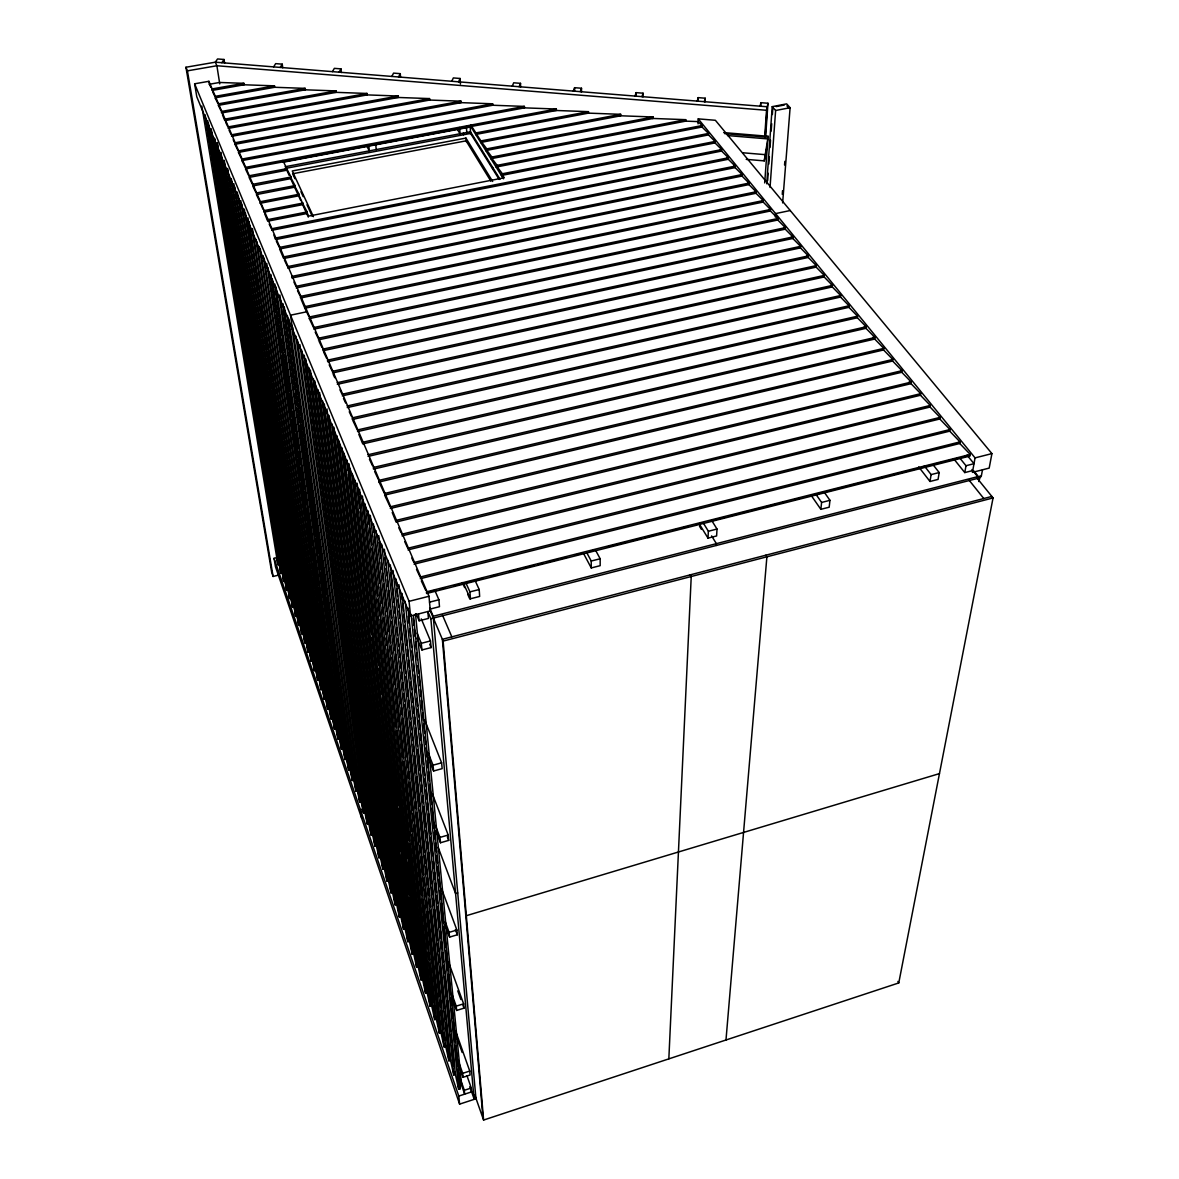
<?xml version="1.0" encoding="UTF-8"?>
<svg xmlns="http://www.w3.org/2000/svg" width="1179" height="1179" viewBox="0 0 1179 1179"><rect width="100%" height="100%" fill="white"/><g stroke="black" fill="none" stroke-linecap="round" stroke-linejoin="round"><path stroke-width="1.5" d="M583.87 112.963L620.699 114.319L620.699 115.793L481.769 142.246L475.83 133.035L475.918 134.774M636.041 96.31L636.1 92.64L643.056 93.2L642.997 96.87M618.209 115.689L653.122 116.986L653.092 118.46L486.839 150.337L486.765 148.863L480.826 140.994L480.914 142.747M652.193 118.431L685.706 119.668L685.662 121.142L491.967 158.531L491.894 157.043L485.881 149.07L485.969 150.824M698.042 101.32L698.189 97.636L705.204 98.211L705.042 101.88M698.042 123.839L698.233 118.873L715.373 120.287L991.922 453.606L989.181 468.092L972.424 472.381L975.062 457.879L698.233 118.873M680.99 120.965L698.13 121.599L702.109 125.534L702.05 127.008L497.17 166.843L497.111 165.355L490.995 157.249L491.083 159.003M700.812 125.799L708.55 133.448L708.491 134.922L502.446 175.258L502.387 173.755L496.182 165.532L496.271 167.3M668.832 1058.875L691.233 576.502L690.26 574.851M708.55 134.981L715.078 141.451L715.019 142.924L271.642 230.332M713.752 141.672L721.695 149.571L721.622 151.045L275.591 239.588L273.896 235.004M720.34 149.777L728.401 157.78L728.313 159.268L279.6 248.99L283.667 258.51L735.106 167.61L735.195 166.106L727.016 157.986M712.175 521.251L717.009 529.047L716.611 535.944L708.004 538.14L708.373 531.243L703.568 523.432M716.272 545.479L716.39 543.652L711.6 535.9M733.795 166.298L742.063 174.551L741.974 176.054L287.779 268.178M749.048 183.099L748.945 184.602L291.965 277.979L291.758 276.431L749.048 183.099L740.648 174.713M760.617 106.361L760.868 102.676L767.956 103.251L765.672 136.292M747.589 183.246L756.107 191.779L756.004 193.282L296.209 287.912M764.699 136.823L766.527 110.281L767.956 103.251M765.171 136.793L767.234 106.758L215.33 62.178L185.943 67.247L271.715 572.375L273.101 576.457L278.436 575.146M746.219 159.357L764.243 160.875L767.78 138.901L727.443 135.541M763.27 200.563L763.167 202.066L300.512 298.007L300.306 296.46L763.27 200.563L754.634 191.912M764.685 182.951L768.074 136.278L723.685 132.593M766.733 183.806L772.216 106.655L786.658 103.87L790.107 107.702L782.635 202.906M767.662 180.534L768.177 173.21M768.841 164.043L769.356 156.719M770.02 147.552L770.535 140.213M771.184 131.061L771.714 123.721M772.363 114.555L772.893 107.23M770.034 187.446L775.62 110.502L772.216 106.655M761.781 200.681L770.535 209.464L770.432 210.982L304.875 308.235L301.146 299.319M775.325 217.01L775.576 213.591L790.239 210.525M769.017 209.567L777.904 218.498L777.786 220.016L309.311 318.625M782.266 194.343L782.547 190.674M784.551 165.016L784.846 161.346M777.639 219.869L785.361 227.65L785.243 229.183L313.806 329.162M783.799 227.709L792.936 236.935L792.804 238.467L318.374 339.861M725.984 1039.996L766.895 556.812L765.864 555.191M800.615 246.352L800.482 247.885L323.002 350.723L322.81 349.146L800.615 246.352L791.33 236.979M808.396 255.902L808.263 257.449L327.703 361.747L327.511 360.17L808.396 255.902L800.158 247.575M806.745 255.902L816.295 265.599L816.148 267.132L332.493 372.947M815.824 266.808L824.313 275.414L824.15 276.962L337.341 384.31M823.826 276.623L832.433 285.392L832.271 286.939L342.264 395.849M830.694 285.318L840.686 295.502L840.524 297.064L347.26 407.58M824.681 492.822L829.957 500.323L829.176 507.206L820.849 509.328L821.601 502.446L816.354 494.929M849.057 305.774L848.88 307.336L352.344 419.488L352.153 417.897L849.057 305.774L840.17 296.71M848.526 306.967L857.546 316.193L857.369 317.755L357.517 431.602M856.868 317.239L866.167 326.76L865.976 328.322L362.764 443.893L358.814 434.344M864.295 326.598L874.921 337.489L874.715 339.066L368.084 456.391M883.793 348.38L883.587 349.957L373.507 469.095L373.33 467.488L883.793 348.38L873.005 337.297M883.071 349.426L892.812 359.448L892.606 361.025L379.019 482.005M892.076 360.479L901.979 370.678L901.758 372.269L384.619 495.121M901.213 371.709L911.279 382.084L911.043 383.676L390.308 508.473M909.215 381.79L920.725 393.668L920.49 395.26L396.1 522.046L392.224 512.541M919.797 394.552L930.319 405.443L930.069 407.035L401.995 535.841M929.376 406.313L940.061 417.395L939.81 418.987L407.978 549.886M933.517 465.322L939.191 472.543L938.057 479.411L929.995 481.474L931.115 474.606L924.336 465.911M939.103 418.265L949.965 429.539L949.699 431.146L414.08 564.166M948.977 430.394L960.03 441.889L959.75 443.496L420.269 578.697M972.749 470.554L964.776 472.587L965.999 465.734L960.251 458.602M970.258 454.431L969.978 456.037L426.592 593.494L426.43 591.858L970.258 454.431L959.028 442.729M977.347 478.468L977.686 476.655L971.938 469.551M978.806 481.533L979.469 477.922L973.721 470.819M979.101 481.253L980.103 475.844M982.49 469.802L981.223 476.596L978.054 477.407M474.68 1094.657L483.596 1120.05L898.766 982.932L993.057 497.936L976.993 478.04M764.243 160.875L767.337 145.135M768.074 136.278L767.897 137.236L724.672 133.64M760.131 106.184L760.868 102.676M704.32 101.674L705.204 98.211M697.275 101.114L698.189 97.636M641.995 96.649L643.056 93.2M635.024 96.074L636.1 92.64M580.26 91.653L581.498 88.248L574.6 87.688L573.348 91.092M519.114 86.715L520.514 83.341L513.69 82.795L512.275 86.17M458.543 81.823L460.105 78.477L453.34 77.932L451.763 81.277M398.546 76.974L400.271 73.658L393.565 73.113L391.826 76.443M339.095 72.184L340.982 68.883L334.35 68.353L332.449 71.639M280.204 67.424L282.238 64.152L275.665 63.637L273.616 66.894M221.858 62.708L224.039 59.481L217.54 58.95L215.33 62.178L216.892 65.744L219.751 83.915M473.929 1096.116L474.209 1099.344L459.618 1104.119L458.808 1096.057L471.865 1091.798M469.817 1086.684L474.046 1098.769L475.903 1098.15M454.755 1071.623L458.69 1089.219L460.311 1088.689L459.677 1085.859L461.608 1085.24L415.48 613.787M460.488 1082.013L464.688 1094.141L464.32 1090.28L471.291 1088.025L467.046 1075.911M446.281 1022.768L449.906 1057.563L453.768 1074.939L455.389 1074.408L408.081 608.025M469.743 1071.063L470.097 1075.012L463.067 1077.282L462.684 1073.332L469.743 1071.063L455.669 1031.168M445.102 1043.68L448.919 1060.835L450.511 1060.319L402.054 593.435M440.371 1029.989L444.115 1046.923L445.706 1046.407L396.129 579.036M435.699 1016.46L439.384 1033.172L440.961 1032.671L390.308 564.933M463.612 1003.83L463.995 1008.148L456.641 1010.462L456.214 1006.144L463.612 1003.83L448.639 962.373M412.105 834.791L431.087 1003.108L434.712 1019.614L436.289 1019.113L384.383 549.237M409.791 844.061L426.533 989.918L430.099 1006.218L431.661 1005.731L378.754 535.605M408.612 862.011L422.023 976.905L425.531 992.998L427.093 992.512L373.419 524.021M409.791 898.383L417.587 964.039L421.036 979.941L422.583 979.454L367.966 510.772M401.553 854.657L413.195 951.35L416.6 967.045L418.132 966.574L362.395 495.961M372.063 637.81L408.862 938.793L412.208 954.297L413.741 953.84L357.119 483.198M348.498 474.076L404.574 926.399L407.86 941.726L409.393 941.269L352.374 474.282M456.877 930.025L457.305 934.785L449.582 937.113L449.111 932.368L456.877 930.025L441.506 888.583M400.344 914.167L403.586 929.288L405.104 928.846L347.053 460.09M939.471 773.601L466.324 915.7L465.661 913.946M457.717 892.945L455.595 893.579L438.175 847.377M337.209 439.045L396.159 902.068L399.357 917.011L400.86 916.569L342.028 447.902M332.36 427.27L392.032 890.116L395.171 904.882L396.675 904.44L337.076 435.921M327.585 415.686L387.95 878.311L391.045 892.901L392.533 892.459L332.198 424.116M322.884 404.279L383.927 866.639L386.963 881.067L388.451 880.625L326.937 408.862M435.95 830.753L440.489 842.749L448.698 840.376L448.212 835.027L432.339 793.762M318.242 393.034L379.933 855.099L382.924 869.365L384.398 868.938L322.692 401.052M440.489 842.749L439.973 837.399L448.212 835.027M313.688 382.04L375.998 843.707L378.945 857.796L380.404 857.369L318.035 389.777M372.107 832.448L375.01 846.36L376.469 845.947L313.452 378.739M305.007 362.204L368.261 821.306L371.12 835.071L372.564 834.658L308.942 367.804M360.686 799.421L363.471 812.862L364.9 812.464L299.864 344.577M364.444 810.297L367.273 823.9L368.703 823.502L304.241 355.203M356.972 788.663L359.698 801.956L361.128 801.558L295.796 335.941M363.663 808.809L360.435 809.708L361.629 818.152M353.302 778.022L355.984 791.168L357.414 790.77L291.287 323.857M428.257 757.345L433.577 771.007L442.154 768.634L441.624 762.813L424.749 720.192M349.986 769.135L352.315 780.498L353.729 780.115L287.352 315.515M433.577 771.007L433.032 765.2L441.624 762.813M346.39 758.716L348.675 769.961L350.089 769.578L282.96 303.666M342.838 748.414L345.079 759.527L346.479 759.143L279.143 295.605M339.36 738.437L341.527 749.225L342.927 748.842L274.869 284.095M335.882 728.371L338.019 739.027L339.405 738.643L270.89 274.501M332.434 718.394L334.541 728.931L335.912 728.563L266.719 263.212M325.316 697.054L327.703 709.095L329.074 708.726L259.336 246.514M329.029 708.535L331.107 718.954L332.478 718.601L263.123 255.681M321.985 687.431L324.343 699.339L325.699 698.97L255.858 239.249M318.138 674.27L321.012 689.671L322.368 689.317L251.879 228.461M483.596 1120.05L443.127 641.096L993.057 497.936M417.042 638.06L421.935 649.968L431.101 647.58L430.497 640.919L421.301 618.887M315.766 670.144L317.726 680.121L319.067 679.767L247.958 217.85M309.031 649.909L311.241 661.331L312.568 660.977L240.796 200.548M312.538 660.785L314.469 670.674L315.795 670.32L244.348 209.125M421.935 649.968L421.286 643.321L430.497 640.919M991.848 496.433L442.376 639.313L482.992 1118.355M416.305 614.023L419.12 620.802L428.449 618.415L427.815 611.547M474.046 1098.769L430.866 618.754L979.469 477.922M305.862 640.786L308.058 652.075L309.384 651.736L237.288 192.059M430.143 609.071L439.487 606.684L438.897 599.772L434.535 589.677M463.598 583.679L470.421 598.785L479.647 596.441L479.205 589.515L475.373 581.144M583.472 553.319L591.254 567.939L600.17 565.669L600.17 558.758L595.793 550.667M302.752 631.738L304.904 642.909L306.216 642.584L233.825 183.659M410.543 615.969L430.306 610.914L428.994 596.265L208.919 81.307L194.623 83.797L196.79 96.781L410.543 615.969L409.069 601.319L194.623 83.797M474.783 1095.704L475.992 1099.182L433.209 616.263L977.686 476.655M409.069 601.319L428.994 596.265M975.062 457.879L991.922 453.606M299.658 622.807L301.78 633.86L303.091 633.521L230.981 179.061M429.524 602.145L438.897 599.772M470.421 598.785L469.949 591.873L479.205 589.515M591.254 567.939L591.224 561.027L600.17 558.758M708.373 531.243L717.009 529.047M821.601 502.446L829.957 500.323M931.115 474.606L939.191 472.543M965.999 465.734L974.001 463.701L967.06 455.168M220.709 153.078L295.634 616.013L296.931 615.689L223.995 161.051M296.887 615.512L298.685 624.885L299.997 624.561L227.326 169.069M429.141 591.991L436.274 590.193M439.841 589.279L445.19 587.938M454.107 585.683L459.456 584.327M463.023 583.428L473.722 580.716M477.289 579.817L482.638 578.462M491.555 576.207L496.904 574.866M509.387 571.712L520.086 569M523.638 568.101L534.338 565.389M537.904 564.49L543.254 563.135M546.82 562.236L557.52 559.539M561.086 558.625L566.436 557.284M575.352 555.029L580.702 553.673M589.618 551.418L594.968 550.062M607.45 546.909L627.066 541.957M630.632 541.058L641.332 538.346M644.898 537.447L655.583 534.735M659.149 533.836L664.499 532.481M673.415 530.226L678.765 528.885M682.332 527.971L687.681 526.63M696.597 524.375L701.947 523.019M710.863 520.764L725.129 517.154M728.696 516.255L739.395 513.558M742.962 512.644L748.311 511.303M751.878 510.404L762.577 507.692M766.144 506.793L776.828 504.081M780.395 503.182L785.745 501.827M794.661 499.572L800.01 498.231M812.493 495.077L823.193 492.365M826.759 491.466L846.375 486.5M849.941 485.601L860.641 482.904M864.207 481.99L869.557 480.649M878.473 478.394L883.823 477.038M892.739 474.783L898.089 473.427M901.64 472.528L906.99 471.173M910.556 470.274L930.172 465.322M933.739 464.423L944.438 461.711M948.004 460.812L958.704 458.1M962.27 457.201L967.62 455.846M293.571 605.181L295.104 604.798M290.565 596.515L292.598 607.229L293.895 606.905M960.03 441.889L420.122 577.076L416.526 569.413M949.965 429.539L413.917 562.545L411.795 558.035M214.563 139.314L289.607 598.534L290.889 598.225L217.172 143.396M940.061 417.395L407.816 548.264L404.736 541.706M207.681 120.479L283.712 581.409L284.979 581.1L211.1 129.823M287.602 587.923L289.12 587.555M284.67 579.434L286.644 589.927L287.927 589.618M281.752 571.019L283.269 570.651M279.202 564.402L280.794 572.979L282.076 572.67M459.618 1104.119L275.473 566.745L274.059 558.33L277.316 557.549M276.638 557.711L277.92 564.638L279.187 564.328L204.881 114.805M401.833 534.234L930.319 405.443M395.938 520.425L920.725 393.668M911.279 382.084L390.146 506.867L385.032 496.02M901.979 370.678L384.442 493.515L378.71 481.356M892.812 359.448L378.842 480.398L374.613 471.438M367.907 454.785L874.921 337.489M362.572 442.302L866.167 326.76M857.546 316.193L357.325 429.996L352.889 420.638M347.068 405.989L840.686 295.502M832.433 285.392L342.072 394.272L339.965 389.836M337.135 382.733L824.313 275.414M816.295 265.599L332.286 371.37L329.177 364.827M792.936 236.935L318.168 338.299L315.206 332.095M785.361 227.65L313.599 327.6L309.237 318.448M307.365 311.654L290.506 315.191L292.495 329.206M777.904 218.498L309.104 317.063L304.801 308.073M304.668 306.687L770.535 209.464M756.107 191.779L296.003 286.364L293.939 282.09M742.063 174.551L287.573 266.631L284.478 260.191M283.446 256.978L735.195 166.106M728.401 157.78L279.379 247.457L276.372 241.223M715.078 141.451L271.421 228.814L269.239 224.29M275.37 238.07L721.695 149.571M267.53 219.677L307.144 211.94L307.336 213.443L267.736 221.195L264.656 213.738M502.387 173.755L708.55 133.448M776.136 106.596L784.256 105.034M775.62 110.502L790.107 107.702M303.047 203.039L263.683 210.673L263.904 212.191L303.239 204.542L298.479 194.373M497.111 165.355L702.109 125.534M260.102 203.304L299.201 195.743L299.009 194.255L259.881 201.801L262.976 209.214M491.894 157.043L685.706 119.668M259.188 200.356L256.403 194.594L295.222 187.078L295.03 185.589L256.138 193.032L252.704 185.943L291.287 178.53L291.095 177.027L252.453 184.381L249.064 177.41L287.411 170.085L282.901 160.462M481.695 140.773L620.699 114.319M486.765 148.863L653.122 116.986M285.126 166.74L470.48 131.783L500.043 179.237M285.362 168.42L470.568 133.433L499.189 179.444M287.219 168.597L248.813 175.848L245.6 169.26M476.684 132.785L588.454 111.666L588.454 113.125L476.758 134.259L470.907 125.166L470.996 126.905M492.66 181.463L465.941 138.076L292.259 170.97L313.408 216.671M241.887 160.609L524.449 107.864L524.404 106.405L490.272 105.152M245.438 168.921L556.37 110.487L556.355 109.028L245.217 167.433L242.063 160.948M283.004 162.245L470.848 126.934M238.394 152.4L492.689 105.24L492.63 103.796L238.173 150.927L235.093 144.634M524.404 106.405L241.666 159.121L238.556 152.739M234.945 144.31L461.092 102.647L461.004 101.188L234.709 142.836L233.191 139.741M228.166 128.423L398.34 97.474L398.222 96.03L227.93 126.964L225.72 122.454M231.526 136.322L429.642 100.053L429.539 98.594L231.305 134.848L229.065 130.265M224.614 119.182L367.052 93.465L367.2 94.91L224.835 120.641L222.433 114.731M218.321 105.344L305.361 89.81L305.184 88.366L218.086 103.899L215.256 98.137M336.044 90.916L221.328 111.489L221.564 112.948L336.207 92.36L336.044 90.916L302.458 89.707M215.109 97.842L274.678 87.29L274.471 85.846L214.887 96.398L212.795 92.154M243.92 83.326L211.719 89L211.955 90.444L244.127 84.77L243.92 83.326L219.53 82.471L209.39 84.254L210.938 87.408M185.943 67.247L187.417 70.843L216.892 65.744L766.527 110.281M239.809 84.623L274.471 85.846M270.33 87.128L305.184 88.366M334.025 92.271L367.052 93.465M366.581 94.88L398.222 96.03M392.415 97.253L429.539 98.594M425.177 99.891L461.004 101.188M458.1 102.529L492.63 103.796M523.83 107.834L556.355 109.028M550.284 110.266L588.454 111.666M743.006 152.784L764.67 154.611M467.149 133.139L471.305 133.492M786.924 105.874L788.987 108.173M954.415 459.663L964.776 472.587M969.005 480.089L983.787 498.525M918.75 466.958L929.995 481.474M811.432 495.784L820.849 509.328M470.141 125.534L503.462 178.81M490.877 181.183L466.088 140.846L292.628 173.77L294.897 178.677M457.334 129.351L460.031 133.743L459.663 127.494M699.368 524.066L708.004 538.14M699.486 526.232L701.402 529.371M897.912 981.429L898.766 982.932M586.891 552.922L591.224 561.027M366.787 146.078L369.322 150.853L368.865 146.152M286.718 168.774L291.095 177.027M295.03 185.589L290.594 177.189L290.83 178.957M299.009 194.255L294.514 185.722L294.735 187.505M307.144 211.94L302.502 203.142L302.738 204.925M306.584 212.028L308.736 216.096L504.317 177.734L501.443 173.932L501.517 175.7M218.469 105.653L220.606 110.03M297.521 290.653L299.613 295.001M319.037 341.262L322.059 347.569M323.68 352.153L326.745 358.563M333.185 374.421L334.777 377.737M343.502 398.458L345.639 402.982M349.249 411.766L351.43 416.364M369.44 459.25L372.549 465.838M398.797 527.794L401.066 532.613M421.316 580.908L425.707 590.296M300.94 191.735L303.195 196.642M306.967 204.807L312.258 216.243M286.924 170.483L289.223 175.465M290.741 178.795L298.051 194.712M298.714 196.156L300.719 200.548M302.178 203.716L305.464 210.864M306.761 213.694L308.323 217.083M466.147 583.487L469.949 591.873M462.404 582.559L464.659 587.584M467.68 594.275L469.832 599.035M442.508 615.187L451.837 636.852M429.628 607.848L433.209 616.263M429.79 609.69L443.127 641.096M428.021 612.019L430.866 618.754M429.701 644.176L431.101 647.58M417.101 633.123L421.286 643.321M221.033 160.211L222.433 163.616M230.332 218.66L231.703 222.065M227.856 215.831L229.212 219.235M428.345 753.234L433.032 765.2M241.164 295.973L243.802 302.826M238.718 292.672L240.044 296.106M247.944 316.694L249.255 320.128M447.372 836.928L448.698 840.376M435.419 825.403L439.973 837.399M244.805 350.119L247.384 357.031M250.596 365.652L251.879 369.101M276.328 434.683L277.61 438.131M270.492 421.876L271.774 425.31M455.389 929.597L457.305 934.785M445.338 922.037L449.111 932.368M445.146 925.014L449.582 937.113M284.419 499.1L285.672 502.549M312.715 579.832L313.968 583.296M457.776 990.891L460.886 999.527M462.757 1004.7L463.995 1008.148M451.896 994.03L456.214 1006.144M452.323 998.348L456.641 1010.462M285.775 541.205L287.013 544.654M298.626 577.459L299.849 580.923M283.402 536.843L284.625 540.306M312.744 619.756L313.968 623.219M455.448 1033.408L462.168 1052.479M281.103 552.966L282.297 556.414M305.847 623.912L307.056 627.375M322.162 670.63L323.37 674.093M457.835 1059.435L462.684 1073.332M278.745 548.382L279.954 551.846M303.475 619.343L304.683 622.807M459.442 1066.862L463.067 1077.282M286.969 579.184L288.162 582.647M292.967 596.5L294.175 599.964M315.206 660.549L316.399 664.013M460.105 1078.151L464.32 1090.28M284.611 574.541L286.188 579.051M290.609 591.858L291.817 595.307M300.188 619.461L301.205 622.409M274.059 558.33L458.808 1096.057M187.417 70.843L273.101 576.457M205.19 115.306L280.794 572.979M201.815 106.022L277.92 564.638M211.174 128.703L286.644 589.927M208.315 122.852L283.712 581.409M270.522 508.178L271.126 511.804M271.715 515.444L272.32 519.069M275.282 537.02L275.724 539.731M217.334 142.482L292.598 607.229M214.666 138.252L289.607 598.534M224.231 160.3L298.685 624.885M220.9 152.253L295.634 616.013M208.919 81.307L209.435 84.549M231.305 178.545L304.904 642.909M227.606 168.464L301.78 633.86M238.261 195.419L311.241 661.331M234.754 186.916L308.058 652.075M241.813 203.996L314.469 670.674M249.049 221.534L321.012 689.671M224.039 59.481L224.6 63.121M248.71 223.391L252.91 250.655M253.47 254.296L254.03 257.936M254.59 261.561L255.15 265.201M255.71 268.841L256.27 272.467M256.83 276.107L257.67 281.56M258.23 285.2L258.79 288.84M259.351 292.466L259.911 296.106M260.471 299.746L261.031 303.386M261.591 307.012L262.431 312.464M262.991 316.105L264.671 327.01M265.231 330.651L265.791 334.291M266.351 337.916L268.031 348.837M268.576 352.462L269.416 357.915M269.976 361.555L270.536 365.195M271.096 368.835L271.656 372.461M272.216 376.101L272.776 379.741M273.336 383.381L274.176 388.834M274.736 392.46L275.296 396.1M275.857 399.74L276.417 403.38M276.977 407.006L277.537 410.646M278.097 414.286L278.937 419.739M279.497 423.379L280.057 427.004M280.617 430.644L281.177 434.285M281.737 437.91L282.297 441.55M282.857 445.19L284.537 456.096M285.097 459.736L285.937 465.189M286.497 468.829L287.057 472.455M287.617 476.095L288.177 479.735M288.737 483.375L289.297 487.001M289.857 490.641L290.697 496.094M291.257 499.734L291.817 503.374M292.377 506.999L292.937 510.64M293.497 514.28L294.057 517.905M294.617 521.545L295.457 526.998M296.017 530.638L296.577 534.279M297.137 537.904L297.697 541.544M298.258 545.184L298.818 548.824M299.378 552.45L301.058 563.356M301.618 566.996L302.458 572.449M303.018 576.089L303.578 579.729M304.138 583.354L304.698 586.995M305.258 590.635L305.818 594.275M306.378 597.9L307.218 603.353M307.778 606.993L308.338 610.634M308.898 614.274L309.458 617.899M310.018 621.539L310.578 625.179M311.138 628.82L311.978 634.273M312.538 637.898L313.098 641.538M313.658 645.178L314.218 648.818M314.778 652.444L315.338 656.084M315.898 659.724L316.738 665.177M245.409 212.721L317.726 680.121M256.771 241.4L327.703 709.095M252.468 228.682L324.343 699.339M260.294 248.769L331.107 718.954M268.06 267.574L338.019 739.027M264.155 258.113L334.541 728.931M275.503 289.474L276.313 294.942M276.844 298.596L282.179 335.028M282.709 338.682L284.581 351.43M285.112 355.071L290.461 391.516M290.992 395.157L292.864 407.919M293.394 411.559L296.327 431.602M296.857 435.243L298.729 448.005M299.26 451.645L301.131 464.393M301.677 468.048L304.609 488.091M305.14 491.731L307.012 504.479M307.542 508.134L310.475 528.177M311.005 531.817L312.877 544.565M313.422 548.22L315.279 560.968M315.825 564.608L316.355 568.263M316.886 571.903L318.757 584.651M319.288 588.306L321.16 601.054M321.69 604.694L323.562 617.457M324.092 621.097L324.623 624.737M325.168 628.392L327.025 641.14M327.57 644.78L330.503 664.823M331.034 668.464L332.905 681.226M333.436 684.866L337.71 714.017M338.24 717.672L338.771 721.312M339.316 724.952L342.514 746.823M272.275 278.966L341.527 749.225M271.288 278.067L276.387 312.656M276.932 316.281L282.312 352.683M282.842 356.323L291.714 416.379M292.245 420.019L297.624 456.406M298.154 460.046L301.117 480.059M301.647 483.699L303.534 496.447M304.064 500.088L304.609 503.728M305.14 507.368L307.026 520.101M307.557 523.741L309.443 536.474M309.974 540.115L312.936 560.128M313.467 563.768L315.353 576.516M315.898 580.156L316.429 583.797M316.959 587.437L318.846 600.17M319.391 603.81L321.263 616.543M321.808 620.183L322.339 623.824M322.884 627.464L324.756 640.197M325.301 643.837L325.831 647.477M326.377 651.117L327.172 656.585M327.718 660.225L328.248 663.865M328.794 667.491L330.665 680.239M331.211 683.879L331.741 687.519M332.286 691.159L333.082 696.612M333.628 700.252L334.158 703.892M334.703 707.533L336.575 720.266M337.12 723.906L337.651 727.546M338.196 731.186L338.992 736.654M279.836 294.942L348.675 769.961M276.033 286.895L345.079 759.527M287.691 318.978L326.996 594.039M327.526 597.679L329.339 610.442M329.869 614.082L340.024 685.117M340.539 688.772L342.367 701.52M342.883 705.16L344.71 717.908M345.226 721.548L347.053 734.311M347.569 737.951L353.037 776.195M284.242 306.776L352.315 780.498M283.564 308.986L295.104 389.041M295.634 392.681L297.462 405.414M297.992 409.054L299.834 421.802M300.35 425.427L316.355 536.43M316.871 540.07L318.713 552.804M319.229 556.444L321.071 569.177M321.602 572.817L329.472 627.405M329.987 631.045L335.234 667.432M335.764 671.072L337.592 683.805M338.122 687.445L339.95 700.179M340.48 703.819L342.323 716.552M342.838 720.192L349.662 767.5M292.687 327.231L359.698 801.956M288.678 318.743L355.984 791.168M297.255 339.508L363.471 812.862M301.632 350.134L367.273 823.9M308.942 369.307L371.857 830.62M305.818 359.079L371.12 835.071M310.342 370.014L375.01 846.36M319.568 392.371L382.924 869.365M314.911 381.097L378.945 857.796M324.284 403.822L386.963 881.067M329.088 415.45L391.045 892.901M282.238 64.152L282.724 67.807M333.952 427.255L395.171 904.882M339.139 441.064L399.357 917.011M344.165 453.237L403.586 929.288M341.91 449.17L400.108 912.34M349.043 463.789L407.86 941.726M347.142 463.141L348.041 470.436M354.673 480.015L412.208 954.297M352.226 475.461L371.621 634.169M359.507 489.152L416.6 967.045M357.384 487.988L359.801 508.061M360.243 511.715L378.695 664.941M379.137 668.596L382.217 694.136M382.659 697.776L401.111 851.017M365.077 503.964L421.036 979.941M362.852 502.549L398.767 805.345M399.195 809L409.364 894.728M367.966 513.661L369.248 524.611M369.675 528.251L371.591 544.669M372.019 548.309L377.545 595.734M377.973 599.374L379.889 615.792M380.316 619.447L408.199 858.356M373.389 526.807L374.023 532.274M374.436 535.929L379.874 583.325M380.286 586.98L382.173 603.383M382.6 607.038L383.426 614.333M383.853 617.973L385.739 634.39M386.152 638.031L386.992 645.326M387.405 648.966L396.395 727.369M396.822 731.024L409.378 840.421M370.309 515.341L425.531 992.998M379.122 542.089L380.964 558.551M381.377 562.206L382.202 569.531M382.615 573.186L383.44 580.495M383.853 584.165L386.948 611.606M387.36 615.261L389.217 631.723M389.63 635.393L390.455 642.702M390.868 646.357L391.693 653.682M392.106 657.337L395.201 684.778M395.613 688.433L399.946 726.853M400.359 730.523L403.454 757.964M403.866 761.619L411.692 831.136M376.057 530.609L430.099 1006.218M384.914 557.505L385.725 564.815M386.122 568.47L386.933 575.779M387.346 579.434L388.156 586.759M388.554 590.414L390.382 606.876M390.78 610.53L391.59 617.84M392.003 621.495L395.23 650.749M395.643 654.404L401.096 703.775M401.508 707.444L402.319 714.754M402.717 718.409L406.961 756.815M407.374 760.47L408.185 767.78M408.582 771.434L409.393 778.759M409.806 782.414L412.842 809.84M413.239 813.495L414.05 820.805M414.448 824.46L422.347 895.775M422.745 899.43L428.213 948.8M428.611 952.47L429.421 959.78M429.834 963.435L434.078 1001.841M434.476 1005.495L435.287 1012.805M381.687 544.271L434.712 1019.614M387.611 559.966L439.384 1033.172M390.809 573.141L393.978 602.381M394.375 606.035L395.171 613.345M395.554 617L396.35 624.31M396.748 627.965L397.544 635.275M397.942 638.93L398.738 646.239M399.136 649.894L399.917 657.204M400.315 660.859L401.111 668.169M401.508 671.824L402.304 679.133M402.702 682.788L403.498 690.098M403.881 693.753L404.677 701.063M405.075 704.718L415.185 797.903M415.583 801.558L416.379 808.868M416.776 812.523L419.945 841.762M420.343 845.417L421.139 852.726M421.537 856.381L423.512 874.656M423.909 878.311L424.705 885.621M425.103 889.275L425.899 896.585M426.297 900.24L427.093 907.55M427.476 911.205L440.18 1028.162M395.997 581.704L396.395 585.359M396.778 589.014L397.559 596.323M397.942 599.964L398.723 607.273M399.106 610.928L399.887 618.223M400.271 621.878L402.216 640.138M402.599 643.793L403.38 651.103M403.763 654.743L405.709 673.003M406.092 676.658L408.229 696.745M408.612 700.4L409.393 707.709M409.776 711.35L410.557 718.659M410.94 722.314L411.722 729.609M412.105 733.264L412.886 740.574M413.269 744.229L414.05 751.524M414.433 755.179L416.379 773.439M416.762 777.094L419.871 806.303M420.255 809.958L424.72 851.96M425.118 855.6L425.884 862.91M426.282 866.565L427.049 873.86M427.446 877.515L428.213 884.825M428.611 888.48L429.377 895.775M429.775 899.43L430.541 906.739M430.939 910.394L440.062 996.211M440.445 999.866L441.226 1007.161M441.609 1010.816L443.555 1029.075M443.938 1032.73L444.719 1040.025M340.982 68.883L341.365 72.538M393.034 570.43L444.115 1046.923M401.906 596.073L402.275 599.743M402.658 603.397L403.424 610.722M403.807 614.392L404.574 621.716M404.942 625.371L407.05 645.517M407.418 649.187L408.185 656.511M408.568 660.166L409.334 667.491M409.717 671.16L410.469 678.485M410.852 682.14L411.618 689.464M412.002 693.134L412.945 702.286M413.328 705.956L414.094 713.28M414.477 716.935L415.229 724.26M415.612 727.929L417.513 746.248M417.897 749.903L419.989 770.049M420.372 773.704L421.139 781.043M421.522 784.698L422.288 792.023M422.657 795.692L423.423 803.017M423.806 806.672L425.899 826.818M426.282 830.488L427.049 837.812M427.417 841.467L428.183 848.792M428.566 852.461L431.809 883.587M432.192 887.256L432.944 894.581M433.327 898.236L434.093 905.56M434.476 909.23L437.704 940.356M438.087 944.025L438.853 951.35M439.236 955.005L439.988 962.329M440.371 965.999L444.763 1008.119M445.131 1011.774L445.898 1019.098M398.974 584.813L448.919 1060.835M405.193 601.261L453.768 1074.939M408.45 616.101L409.201 623.426M409.761 628.908L410.498 636.218M410.867 639.888L411.618 647.197M411.987 650.852L412.915 660.004M413.284 663.659L414.035 670.984M414.404 674.639L416.261 692.928M416.821 698.425L417.572 705.735M417.941 709.404L418.678 716.714M419.046 720.369L419.989 729.521M420.358 733.176L421.095 740.5M421.463 744.155L423.512 764.287M423.895 767.942L424.632 775.251M425 778.921L425.752 786.231M426.12 789.886L427.049 799.038M427.417 802.693L428.169 810.017M428.537 813.672L430.586 833.804M430.954 837.458L432.811 855.748M433.371 861.245L434.123 868.555M434.491 872.209L435.228 879.534M435.596 883.189L436.539 892.341M436.908 895.996L437.645 903.32M438.028 906.975L440.062 927.092M440.445 930.762L441.182 938.071M441.55 941.726L442.302 949.051M442.67 952.706L443.599 961.858M443.967 965.513L444.719 972.837M445.087 976.492L447.136 996.609M447.504 1000.278L450.673 1031.374M451.041 1035.029L451.778 1042.354M452.161 1046.009L454.195 1066.125M413.49 615.571L460.311 1088.689M413.269 618.091L413.991 625.401M414.36 629.055L415.082 636.365M415.627 641.848L416.349 649.157M416.718 652.812L417.44 660.122M417.985 665.604L418.707 672.914M419.076 676.569L419.975 685.706M420.343 689.361L421.065 696.656M421.419 700.311L422.333 709.449M422.701 713.103L423.423 720.413M423.777 724.068L424.691 733.205M425.059 736.86L425.781 744.17M426.135 747.825L427.049 756.962M427.402 760.617L428.139 767.927M428.493 771.582L429.407 780.719M429.76 784.374L431.765 804.476M432.118 808.116L434.123 828.218M434.476 831.873L435.198 839.183M435.567 842.838L436.481 851.975M436.834 855.63L437.556 862.94M437.925 866.594L438.824 875.732M439.192 879.387L439.914 886.696M440.283 890.351L441.182 899.489M441.55 903.143L443.54 923.231M443.908 926.886L445.898 946.988M446.266 950.642L448.256 970.744M448.624 974.399L450.614 994.501M450.982 998.156L451.704 1005.466M452.058 1009.121L452.972 1018.258M453.34 1021.913L455.33 1042M455.683 1045.655L457.688 1065.757M458.041 1069.412L459.677 1085.859M411.132 614.288L458.69 1089.219M418.457 613.935L419.12 620.802M375.777 144.84L376.219 149.556M471.291 1088.025L471.644 1091.872M400.271 73.658L400.565 77.313M465.941 138.076L466.132 141.613M463.391 133.109L463.48 134.774M460.105 78.477L460.429 83.974M466.398 126.227L466.751 132.475M470.229 127.096L470.568 133.433M492.601 167.3L492.675 168.98M520.514 83.341L520.632 87.01M574.6 87.688L574.645 91.372M581.498 88.248L581.527 91.918"/></g></svg>
